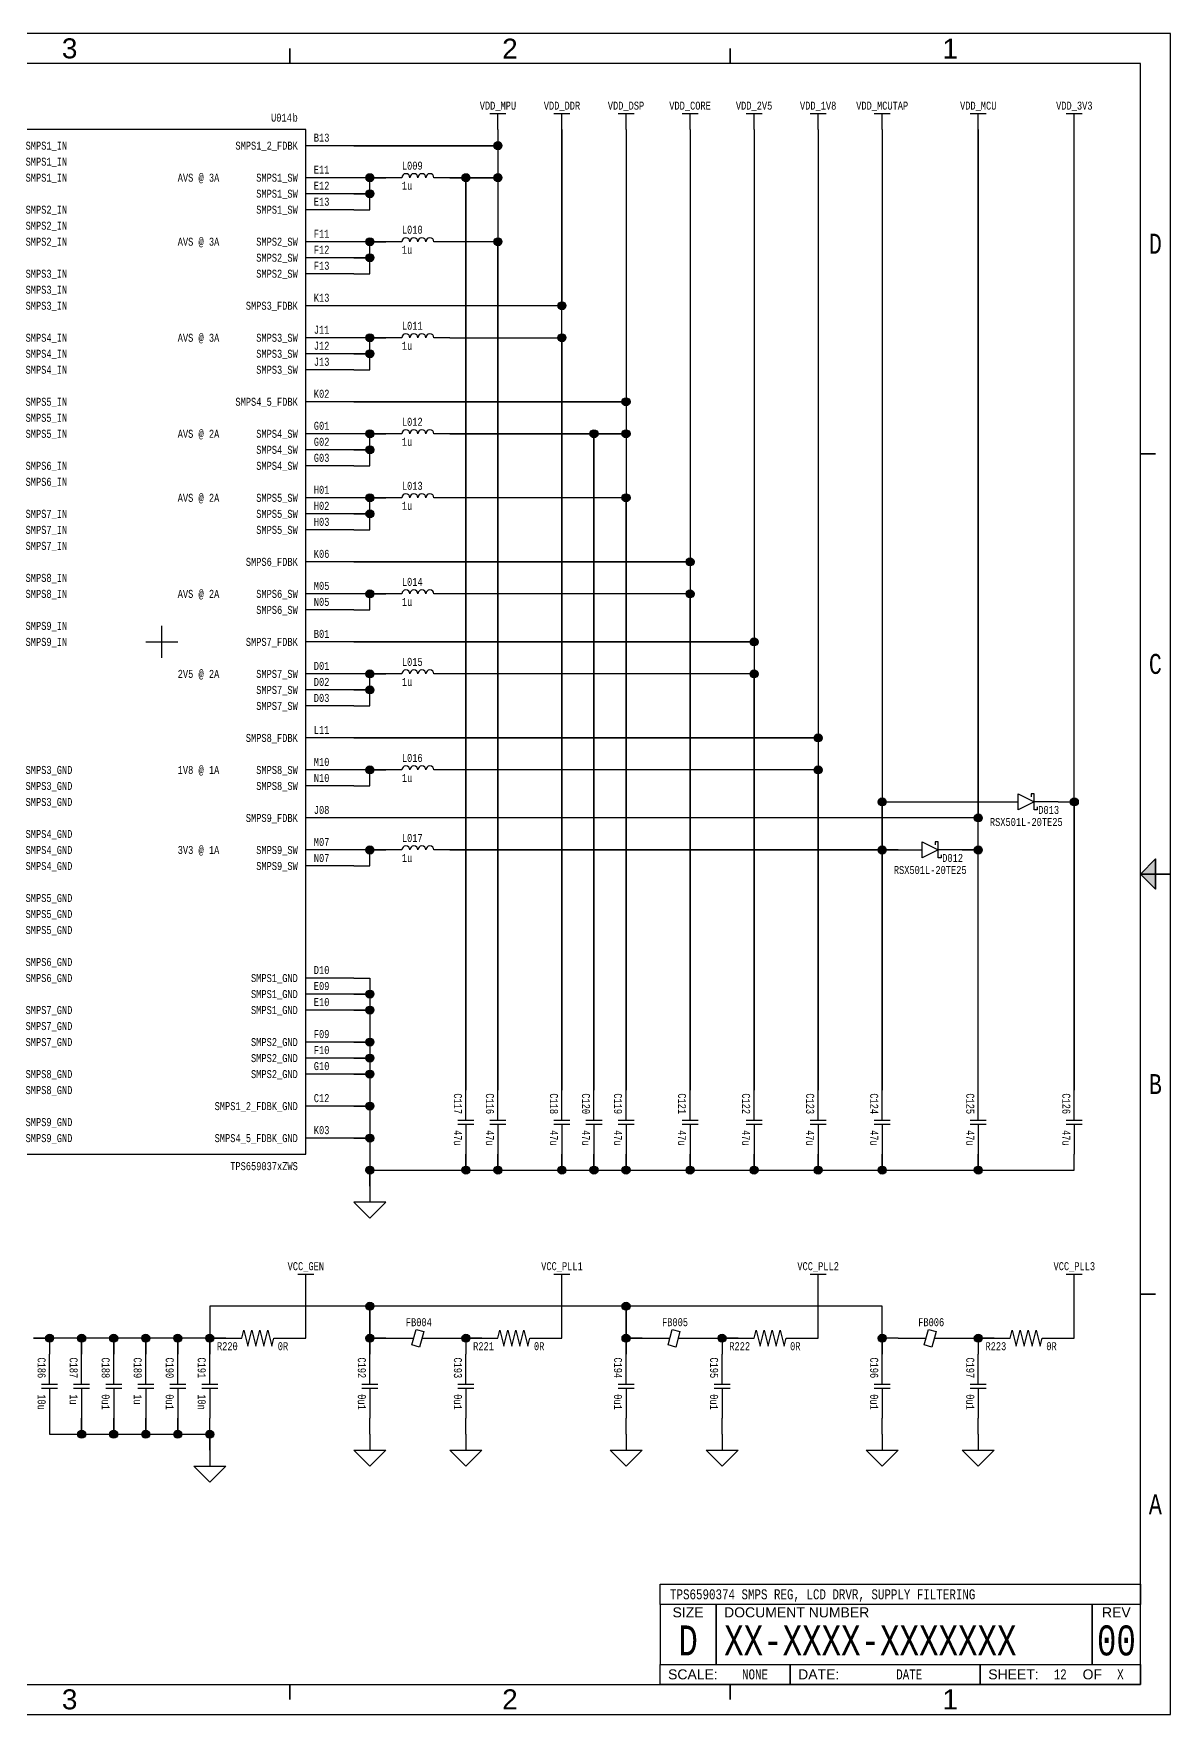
# Paper-space layout '12' of a CAD drawing. Header units: inches. Extents: x 0.2 to 16.8, y 0.2 to 10.8.
# Drawn here: x 9.65 to 16.75, y 0.25 to 10.75 of the extents above; entities that cross this region are included whole.
import ezdxf
from ezdxf.enums import TextEntityAlignment as Align

# ---------------------------------------------------------------- set-up
doc = ezdxf.new("R2010")
doc.units = ezdxf.units.IN
doc.header["$MEASUREMENT"] = 0
for name, color, linetype in [('ANNOTATION', 4, 'Continuous'), ('BORDER', 13, 'Continuous'), ('COMPONENT', 14, 'Continuous'), ('SIGNAL', 84, 'Continuous'), ('TEXT', 252, 'Continuous')]:
    doc.layers.add(name, color=color, linetype=linetype)
doc.styles.add('Monotxt_75', font='monotxt.shx', dxfattribs={"width": 0.75})
doc.styles.get("Standard").update_dxf_attribs({"font": 'arial.ttf'})

# ---------------------------------------------------------------- blocks, each defined once
blk = doc.blocks.new('ANSI B Frame')
at = {"layer": 'BORDER', "lineweight": 35}
h = blk.add_hatch(color=256, dxfattribs=at)
h.dxf.hatch_style = 1
h.paths.add_polyline_path([(16.65625, 5.59375), (16.65625, 5.5), (16.5625, 5.5)])
h.paths.add_polyline_path([(16.5625, 5.5), (16.65625, 5.5), (16.65625, 5.40625)])
at = {"layer": 'BORDER'}
for points in [[(0.25, 0.25), (16.75, 0.25), (16.75, 10.75), (0.25, 10.75)], [(0.4375, 0.4375), (16.5625, 0.4375), (16.5625, 10.5625), (0.4375, 10.5625)], [(13.5625, 1.0625), (16.5625, 1.0625), (16.5625, 0.9375), (13.5625, 0.9375)], [(13.5625, 0.9375), (13.5625, 0.5625), (13.9125, 0.5625), (13.9125, 0.9375), (13.9125, 0.5625), (16.2625, 0.5625), (16.2625, 0.9375), (16.2625, 0.5625), (16.5625, 0.5625), (16.5625, 0.9375)], [(16.5625, 0.4375), (15.5625, 0.4375), (15.5625, 0.5625), (15.5625, 0.4375), (14.375, 0.4375), (14.375, 0.5625), (14.375, 0.4375), (13.5625, 0.4375), (13.5625, 0.5625), (16.5625, 0.5625)]]:
    blk.add_lwpolyline(points, close=True, dxfattribs=at)
at = {"layer": 'BORDER', "lineweight": 35}
for points in [[(11.25, 10.65625), (11.25, 10.5625)], [(14, 10.65625), (14, 10.5625)], [(16.65625, 8.125), (16.5625, 8.125)], [(16.5625, 5.5), (16.75, 5.5)], [(16.65625, 2.875), (16.5625, 2.875)], [(11.25, 0.34375), (11.25, 0.4375)], [(14, 0.34375), (14, 0.4375)]]:
    blk.add_lwpolyline(points, dxfattribs=at)
blk.add_lwpolyline([(16.5625, 5.5), (16.65625, 5.59375), (16.65625, 5.40625)], close=True, dxfattribs=at)
at = {"layer": 'BORDER', "style": 'Monotxt_75', "width": 0.75}
for s, p in [('D', (16.65625, 9.4375)), ('C', (16.65625, 6.8125)), ('B', (16.65625, 4.1875)), ('A', (16.65625, 1.5625))]:
    blk.add_text(s, height=0.125, dxfattribs=at).set_placement(p, align=Align.MIDDLE_CENTER)
at = {"layer": 'BORDER'}
for s, p in [('SIZE', (13.7375, 0.8875)), ('REV', (16.4125, 0.8875)), ('OF', (16.2625, 0.5))]:
    blk.add_text(s, height=0.0625, dxfattribs=at).set_placement(p, align=Align.MIDDLE_CENTER)
for s, p in [('DOCUMENT NUMBER', (13.9625, 0.8875)), ('SCALE:', (13.6125, 0.5)), ('DATE:', (14.425, 0.5)), ('SHEET:', (15.6125, 0.5))]:
    blk.add_text(s, height=0.0625, dxfattribs=at).set_placement(p, align=Align.MIDDLE_LEFT)
at = {"layer": 'BORDER', "flags": 8}
for tag, p in [('ZN6', (1.625, 10.65787)), ('ZN5', (4.375, 10.66009)), ('ZN4', (7.125, 10.65625)), ('ZN3', (9.875, 10.65796)), ('ZN2', (12.625, 10.65574)), ('ZN1', (15.375, 10.65574)), ('ZN6', (1.625, 0.34375)), ('ZN5', (4.375, 0.34375)), ('ZN4', (7.125, 0.34375)), ('ZN3', (9.875, 0.34375)), ('ZN2', (12.625, 0.34375)), ('ZN1', (15.375, 0.34375))]:
    blk.add_attdef(tag, text='', height=0.125, dxfattribs=at).set_placement(p, align=Align.MIDDLE_CENTER)
at = {"layer": 'TEXT', "style": 'Monotxt_75', "width": 0.75, "flags": 8}
for tag, height, p in [('DESRP', 0.0625, (13.625, 1)), ('DWG_NO', 0.1875, (13.9625, 0.7125))]:
    blk.add_attdef(tag, text='', height=height, dxfattribs=at).set_placement(p, align=Align.MIDDLE_LEFT)
for tag, height, p in [('SHTSZ', 0.1875, (13.7375, 0.7125)), ('REV', 0.1875, (16.4125, 0.7125)), ('SCALE', 0.0625, (14.15625, 0.5)), ('REVDATE', 0.0625, (15.11875, 0.5)), ('CURRSHT', 0.0625, (16.0625, 0.5)), ('LASTSHT', 0.0625, (16.4375, 0.5))]:
    blk.add_attdef(tag, text='', height=height, dxfattribs=at).set_placement(p, align=Align.MIDDLE_CENTER)
blk = doc.blocks.new('SUPPLY_BUS')
for points in [[(0, 0), (0.05, 0)], [(0.05, 0.025), (0.05, -0.025)]]:
    blk.add_lwpolyline(points)
blk = doc.blocks.new('FLOAT_GND')
blk.add_lwpolyline([(0, 0), (0, -0.05)])
blk.add_lwpolyline([(-0.05, -0.05), (0.05, -0.05), (0, -0.1)], close=True)
blk = doc.blocks.new('CONNECT')
blk.add_hatch(color=256).paths.add_polyline_path([(0.0125, 0, 1), (-0.0125, 0, 1)])
blk.add_circle((0, 0), 0.0125)
blk = doc.blocks.new('CAP')
for points in [[(0, 0.0125), (0, 0.2)], [(-0.05, 0.0125), (0.05, 0.0125)], [(-0.05, -0.0125), (0.05, -0.0125)], [(0, -0.0125), (0, -0.2)]]:
    blk.add_lwpolyline(points)
at = {"layer": 'TEXT', "style": 'Monotxt_75', "width": 0.75, "flags": 8}
blk.add_attdef('REFID', text='', height=0.05, rotation=270, dxfattribs=at).set_placement((-0.025, 0.05), align=Align.TOP_RIGHT)
blk.add_attdef('VALUE', text='', height=0.05, rotation=270, dxfattribs=at).set_placement((-0.025, -0.05), align=Align.TOP_LEFT)
blk = doc.blocks.new('IND')
blk.add_lwpolyline([(0.2, 0), (0.1, 0, 1), (0.05, 0, 1), (0, 0, 1), (-0.05, 0, 1), (-0.1, 0), (-0.2, 0)], format="xyb")
at = {"layer": 'TEXT', "style": 'Monotxt_75', "width": 0.75, "flags": 8}
blk.add_attdef('REFID', (-0.1, 0.05), '', height=0.05, dxfattribs=at)
blk.add_attdef('VALUE', text='', height=0.05, dxfattribs=at).set_placement((-0.1, -0.025), align=Align.TOP_LEFT)
blk = doc.blocks.new('TPS659037x_B')
blk.add_lwpolyline([(-0.9, 3.2), (-0.9, -3.2), (0.9, -3.2), (0.9, 3.2)], close=True)
for points in [[(-1.2, 3.1), (-0.9, 3.1)], [(1.2, 3.1), (0.9, 3.1)], [(-1.2, 3), (-0.9, 3)], [(-1.2, 2.9), (-0.9, 2.9)], [(1.2, 2.9), (0.9, 2.9)], [(1.2, 2.8), (0.9, 2.8)], [(-1.2, 2.7), (-0.9, 2.7)], [(1.2, 2.7), (0.9, 2.7)], [(-1.2, 2.6), (-0.9, 2.6)], [(-1.2, 2.5), (-0.9, 2.5)], [(1.2, 2.5), (0.9, 2.5)], [(1.2, 2.4), (0.9, 2.4)], [(-1.2, 2.3), (-0.9, 2.3)], [(1.2, 2.3), (0.9, 2.3)], [(-1.2, 2.2), (-0.9, 2.2)], [(1.2, 2.1), (0.9, 2.1)], [(-1.2, 2.1), (-0.9, 2.1)], [(-1.2, 1.9), (-0.9, 1.9)], [(1.2, 1.9), (0.9, 1.9)], [(-1.2, 1.8), (-0.9, 1.8)], [(1.2, 1.8), (0.9, 1.8)], [(-1.2, 1.7), (-0.9, 1.7)], [(1.2, 1.7), (0.9, 1.7)], [(-1.2, 1.5), (-0.9, 1.5)], [(1.2, 1.5), (0.9, 1.5)], [(-1.2, 1.4), (-0.9, 1.4)], [(-1.2, 1.3), (-0.9, 1.3)], [(1.2, 1.3), (0.9, 1.3)], [(1.2, 1.2), (0.9, 1.2)], [(-1.2, 1.1), (-0.9, 1.1)], [(1.2, 1.1), (0.9, 1.1)], [(-1.2, 1), (-0.9, 1)], [(1.2, 0.9), (0.9, 0.9)], [(-1.2, 0.8), (-0.9, 0.8)], [(1.2, 0.8), (0.9, 0.8)], [(-1.2, 0.7), (-0.9, 0.7)], [(1.2, 0.7), (0.9, 0.7)], [(-1.2, 0.6), (-0.9, 0.6)], [(1.2, 0.5), (0.9, 0.5)], [(-1.2, 0.4), (-0.9, 0.4)], [(-1.2, 0.3), (-0.9, 0.3)], [(1.2, 0.3), (0.9, 0.3)], [(1.2, 0.2), (0.9, 0.2)], [(-1.2, 0.1), (-0.9, 0.1)], [(1.2, 0), (0.9, 0)], [(-1.2, 0), (-0.9, 0)], [(1.2, -0.2), (0.9, -0.2)], [(1.2, -0.3), (0.9, -0.3)], [(1.2, -0.4), (0.9, -0.4)], [(1.2, -0.6), (0.9, -0.6)], [(-0.9, -0.8), (-1.2, -0.8)], [(1.2, -0.8), (0.9, -0.8)], [(-0.9, -0.9), (-1.2, -0.9)], [(1.2, -0.9), (0.9, -0.9)], [(-0.9, -1), (-1.2, -1)], [(1.2, -1.1), (0.9, -1.1)], [(-0.9, -1.2), (-1.2, -1.2)], [(-0.9, -1.3), (-1.2, -1.3)], [(1.2, -1.3), (0.9, -1.3)], [(-0.9, -1.4), (-1.2, -1.4)], [(1.2, -1.4), (0.9, -1.4)], [(-0.9, -1.6), (-1.2, -1.6)], [(-0.9, -1.7), (-1.2, -1.7)], [(-0.9, -1.8), (-1.2, -1.8)], [(-0.9, -2), (-1.2, -2)], [(-0.9, -2.1), (-1.2, -2.1)], [(1.2, -2.1), (0.9, -2.1)], [(1.2, -2.2), (0.9, -2.2)], [(-0.9, -2.3), (-1.2, -2.3)], [(1.2, -2.3), (0.9, -2.3)], [(-0.9, -2.4), (-1.2, -2.4)], [(-0.9, -2.5), (-1.2, -2.5)], [(1.2, -2.5), (0.9, -2.5)], [(1.2, -2.6), (0.9, -2.6)], [(-0.9, -2.7), (-1.2, -2.7)], [(1.2, -2.7), (0.9, -2.7)], [(-0.9, -2.8), (-1.2, -2.8)], [(1.2, -2.9), (0.9, -2.9)], [(-0.9, -3), (-1.2, -3)], [(-0.9, -3.1), (-1.2, -3.1)], [(1.2, -3.1), (0.9, -3.1)]]:
    blk.add_lwpolyline(points)
at = {"color": 7}
for points in [[(-0.1, 0), (0, 0), (0, 0.1)], [(0, -0.1), (0, 0), (0.1, 0)]]:
    blk.add_lwpolyline(points, dxfattribs=at)
at = {"layer": 'TEXT', "style": 'Monotxt_75', "width": 0.75}
for s, p in [('b', (0.85, 3.25)), ('H10', (-0.95, -0.775)), ('J09', (-0.95, -0.875)), ('J10', (-0.95, -0.975)), ('F04', (-0.95, -1.175)), ('G04', (-0.95, -1.275)), ('G05', (-0.95, -1.375)), ('H04', (-0.95, -1.575)), ('H05', (-0.95, -1.675)), ('J04', (-0.95, -1.775)), ('L05', (-0.95, -1.975)), ('L06', (-0.95, -2.075)), ('D04', (-0.95, -2.275)), ('D05', (-0.95, -2.375)), ('E04', (-0.95, -2.475)), ('L09', (-0.95, -2.675)), ('L10', (-0.95, -2.775)), ('L07', (-0.95, -2.975)), ('L08', (-0.95, -3.075))]:
    blk.add_text(s, height=0.05, dxfattribs=at).set_placement(p, align=Align.RIGHT)
for s, p in [('B13', (0.95, 3.125)), ('K13', (0.95, 2.125)), ('K02', (0.95, 1.525)), ('K06', (0.95, 0.525)), ('B01', (0.95, 0.025)), ('L11', (0.95, -0.575)), ('J08', (0.95, -1.075)), ('C12', (0.95, -2.875)), ('K03', (0.95, -3.075))]:
    blk.add_text(s, height=0.05, dxfattribs=at).set_placement(p)
for s, p in [('SMPS1_IN', (-0.85, 3.1)), ('SMPS1_IN', (-0.85, 3)), ('SMPS1_IN', (-0.85, 2.9)), ('SMPS2_IN', (-0.85, 2.7)), ('SMPS2_IN', (-0.85, 2.6)), ('SMPS2_IN', (-0.85, 2.5)), ('SMPS3_IN', (-0.85, 2.3)), ('SMPS3_IN', (-0.85, 2.2)), ('SMPS3_IN', (-0.85, 2.1)), ('SMPS4_IN', (-0.85, 1.9)), ('SMPS4_IN', (-0.85, 1.8)), ('SMPS4_IN', (-0.85, 1.7)), ('SMPS5_IN', (-0.85, 1.5)), ('SMPS5_IN', (-0.85, 1.4)), ('SMPS5_IN', (-0.85, 1.3)), ('SMPS6_IN', (-0.85, 1.1)), ('SMPS6_IN', (-0.85, 1)), ('SMPS7_IN', (-0.85, 0.8)), ('SMPS7_IN', (-0.85, 0.7)), ('SMPS7_IN', (-0.85, 0.6)), ('SMPS8_IN', (-0.85, 0.4)), ('SMPS8_IN', (-0.85, 0.3)), ('SMPS9_IN', (-0.85, 0.1)), ('SMPS9_IN', (-0.85, 0)), ('SMPS3_GND', (-0.85, -0.8)), ('SMPS3_GND', (-0.85, -0.9)), ('SMPS3_GND', (-0.85, -1)), ('SMPS4_GND', (-0.85, -1.2)), ('SMPS4_GND', (-0.85, -1.3)), ('SMPS4_GND', (-0.85, -1.4)), ('SMPS5_GND', (-0.85, -1.6)), ('SMPS5_GND', (-0.85, -1.7)), ('SMPS5_GND', (-0.85, -1.8)), ('SMPS6_GND', (-0.85, -2)), ('SMPS6_GND', (-0.85, -2.1)), ('SMPS7_GND', (-0.85, -2.3)), ('SMPS7_GND', (-0.85, -2.4)), ('SMPS7_GND', (-0.85, -2.5)), ('SMPS8_GND', (-0.85, -2.7)), ('SMPS8_GND', (-0.85, -2.8)), ('SMPS9_GND', (-0.85, -3)), ('SMPS9_GND', (-0.85, -3.1))]:
    blk.add_text(s, height=0.05, dxfattribs=at).set_placement(p, align=Align.MIDDLE_LEFT)
for s, p in [('SMPS1_2_FDBK', (0.85, 3.1)), ('SMPS1_SW', (0.85, 2.9)), ('SMPS1_SW', (0.85, 2.8)), ('SMPS1_SW', (0.85, 2.7)), ('SMPS2_SW', (0.85, 2.5)), ('SMPS2_SW', (0.85, 2.4)), ('SMPS2_SW', (0.85, 2.3)), ('SMPS3_FDBK', (0.85, 2.1)), ('SMPS3_SW', (0.85, 1.9)), ('SMPS3_SW', (0.85, 1.8)), ('SMPS3_SW', (0.85, 1.7)), ('SMPS4_5_FDBK', (0.85, 1.5)), ('SMPS4_SW', (0.85, 1.3)), ('SMPS4_SW', (0.85, 1.2)), ('SMPS4_SW', (0.85, 1.1)), ('SMPS5_SW', (0.85, 0.9)), ('SMPS5_SW', (0.85, 0.8)), ('SMPS5_SW', (0.85, 0.7)), ('SMPS6_FDBK', (0.85, 0.5)), ('SMPS6_SW', (0.85, 0.3)), ('SMPS6_SW', (0.85, 0.2)), ('SMPS7_FDBK', (0.85, 0)), ('SMPS7_SW', (0.85, -0.2)), ('SMPS7_SW', (0.85, -0.3)), ('SMPS7_SW', (0.85, -0.4)), ('SMPS8_FDBK', (0.85, -0.6)), ('SMPS8_SW', (0.85, -0.8)), ('SMPS8_SW', (0.85, -0.9)), ('SMPS9_FDBK', (0.85, -1.1)), ('SMPS9_SW', (0.85, -1.3)), ('SMPS9_SW', (0.85, -1.4)), ('SMPS1_GND', (0.85, -2.1)), ('SMPS1_GND', (0.85, -2.2)), ('SMPS1_GND', (0.85, -2.3)), ('SMPS2_GND', (0.85, -2.5)), ('SMPS2_GND', (0.85, -2.6)), ('SMPS2_GND', (0.85, -2.7)), ('SMPS1_2_FDBK_GND', (0.85, -2.9)), ('SMPS4_5_FDBK_GND', (0.85, -3.1))]:
    blk.add_text(s, height=0.05, dxfattribs=at).set_placement(p, align=Align.MIDDLE_RIGHT)
blk.add_text('TPS659037xZWS', height=0.05, dxfattribs=at).set_placement((0.85, -3.25), align=Align.TOP_RIGHT)
at = {"layer": 'TEXT', "char_height": 0.05, "line_spacing_factor": 1.2, "style": 'Monotxt_75'}
for s, insert, width, attachment_point in [('D11\\PD12\\PD13', (-0.95, 3.175), 0.4, 3), ('E11\\PE12\\PE13', (0.95, 2.975), 0.4, 1), ('G11\\PG12\\PG13', (-0.95, 2.775), 0.4, 3), ('F11\\PF12\\PF13', (0.95, 2.575), 0.4, 1), ('H11\\PH12\\PH13', (-0.95, 2.375), 0.4, 3), ('F01\\PF02\\PF03', (-0.95, 1.975), 0.4, 3), ('J11\\PJ12\\PJ13', (0.95, 1.975), 0.4, 1), ('J01\\PJ02\\PJ03', (-0.95, 1.575), 0.4, 3), ('G01\\PG02\\PG03', (0.95, 1.375), 0.4, 1), ('M06\\PN06', (-0.95, 1.175), 0.25, 3), ('H01\\PH02\\PH03', (0.95, 0.975), 0.4, 1), ('E01\\PE02\\PE03', (-0.95, 0.875), 0.4, 3), ('M09\\PN09', (-0.95, 0.475), 0.25, 3), ('M05\\PN05', (0.95, 0.375), 0.25, 1), ('M08\\PN08', (-0.95, 0.175), 0.25, 3), ('D01\\PD02\\PD03', (0.95, -0.125), 0.4, 1), ('M10\\PN10', (0.95, -0.725), 0.25, 1), ('M07\\PN07', (0.95, -1.225), 0.25, 1), ('D10\\PE09\\PE10', (0.95, -2.025), 0.4, 1), ('F09\\PF10\\PG10', (0.95, -2.425), 0.4, 1)]:
    blk.add_mtext(s, dxfattribs=dict(at, insert=insert, width=width, attachment_point=attachment_point))
at = {"layer": 'TEXT', "style": 'Monotxt_75', "width": 0.75, "flags": 8}
blk.add_attdef('REFNO', text='', height=0.05, dxfattribs=at).set_placement((0.813, 3.25), align=Align.RIGHT)
blk = doc.blocks.new('D_SCHOTTKY')
for points in [[(-0.2, 0), (-0.05, 0)], [(0.06875, -0.03125), (0.06875, -0.05), (0.05, -0.05), (0.05, 0.05), (0.03125, 0.05), (0.03125, 0.03125)], [(0.2, 0), (0.05, 0)]]:
    blk.add_lwpolyline(points)
blk.add_lwpolyline([(0.05, 0), (-0.05, -0.05), (-0.05, 0.05)], close=True)
at = {"layer": 'TEXT', "style": 'Monotxt_75', "width": 0.75, "flags": 8}
blk.add_attdef('MFGPN', text='', height=0.05, dxfattribs=at).set_placement((0, -0.1), align=Align.TOP_CENTER)
blk.add_attdef('REFNO', text='', height=0.05, dxfattribs=at).set_placement((0.075, -0.025), align=Align.TOP_LEFT)
blk = doc.blocks.new('FeBead')
for points in [[(-0.2, 0), (-0.026, 0)], [(0.026, 0), (0.2, 0)]]:
    blk.add_lwpolyline(points)
blk.add_lwpolyline([(-0.037, -0.042), (-0.011, 0.055), (0.037, 0.042), (0.011, -0.055)], close=True)
at = {"layer": 'TEXT', "style": 'Monotxt_75', "width": 0.75, "flags": 8}
blk.add_attdef('REFID', (-0.075, 0.075), '', height=0.05, dxfattribs=at)
blk = doc.blocks.new('RES')
blk.add_lwpolyline([(-0.2, 0), (-0.1, 0), (-0.0875, 0.05), (-0.0625, -0.05), (-0.0375, 0.05), (-0.0125, -0.05), (0.0125, 0.05), (0.0375, -0.05), (0.0625, 0.05), (0.0875, -0.05), (0.1, 0), (0.2, 0)])
at = {"layer": 'TEXT', "style": 'Monotxt_75', "width": 0.75, "flags": 8}
blk.add_attdef('REFID', text='', height=0.05, dxfattribs=at).set_placement((-0.125, -0.025), align=Align.TOP_RIGHT)
blk.add_attdef('VALUE', text='', height=0.05, dxfattribs=at).set_placement((0.125, -0.025), align=Align.TOP_LEFT)

psp = doc.layouts.new('12')

# ---------------------------------------------------------------- linework, layer by layer
at = {"layer": 'SIGNAL'}
for points in [[(12.55, 10.15), (12.55, 10.05), (11.65, 10.05), (12.525, 10.05), (12.55, 10.025), (12.55, 9.85), (12.25, 9.85), (12.35, 9.85), (12.35, 4.15), (12.35, 9.825), (12.375, 9.85), (12.525, 9.85), (12.55, 9.825), (12.55, 4.15), (12.55, 9.45), (12.25, 9.45)], [(12.25, 8.85), (12.95, 8.85), (12.95, 4.15), (12.95, 10.15), (12.95, 9.05), (11.65, 9.05)], [(13.35, 10.15), (13.35, 8.45), (11.65, 8.45), (13.325, 8.45), (13.35, 8.425), (13.35, 8.25), (12.25, 8.25), (13.15, 8.25), (13.15, 4.15), (13.15, 8.225), (13.175, 8.25), (13.325, 8.25), (13.35, 8.225), (13.35, 4.15), (13.35, 7.85), (12.25, 7.85)], [(13.75, 10.15), (13.75, 7.45), (11.65, 7.45), (13.725, 7.45), (13.75, 7.425), (13.75, 4.15), (13.75, 7.25), (12.25, 7.25)], [(14.15, 10.15), (14.15, 6.95), (11.65, 6.95), (14.125, 6.95), (14.15, 6.925), (14.15, 4.15), (14.15, 6.75), (12.25, 6.75)], [(14.55, 10.15), (14.55, 6.35), (11.65, 6.35), (14.525, 6.35), (14.55, 6.325), (14.55, 4.15), (14.55, 6.15), (12.25, 6.15)], [(15.55, 4.15), (15.55, 5.65), (15.45, 5.65), (15.525, 5.65), (15.55, 5.675), (15.55, 10.15), (15.55, 5.85), (11.65, 5.85)], [(14.95, 10.15), (14.95, 4.15), (14.95, 5.65), (12.25, 5.65), (15.05, 5.65), (14.975, 5.65), (14.95, 5.675), (14.95, 5.95), (15.65, 5.95)], [(16.05, 5.95), (16.15, 5.95), (16.15, 4.15), (16.15, 10.15)], [(11.65, 9.65), (11.75, 9.65), (11.75, 9.75), (11.65, 9.75), (11.725, 9.75), (11.75, 9.775), (11.75, 9.85), (11.85, 9.85), (11.65, 9.85)], [(11.65, 9.25), (11.75, 9.25), (11.75, 9.35), (11.65, 9.35), (11.725, 9.35), (11.75, 9.375), (11.75, 9.45), (11.85, 9.45), (11.65, 9.45)], [(11.65, 8.65), (11.75, 8.65), (11.75, 8.75), (11.65, 8.75), (11.725, 8.75), (11.75, 8.775), (11.75, 8.85), (11.85, 8.85), (11.65, 8.85)], [(11.65, 8.05), (11.75, 8.05), (11.75, 8.15), (11.65, 8.15), (11.725, 8.15), (11.75, 8.175), (11.75, 8.25), (11.85, 8.25), (11.65, 8.25)], [(11.65, 7.65), (11.75, 7.65), (11.75, 7.75), (11.65, 7.75), (11.725, 7.75), (11.75, 7.775), (11.75, 7.85), (11.85, 7.85), (11.65, 7.85)], [(11.65, 7.15), (11.75, 7.15), (11.75, 7.25), (11.85, 7.25), (11.65, 7.25)], [(11.65, 6.55), (11.75, 6.55), (11.75, 6.65), (11.65, 6.65), (11.725, 6.65), (11.75, 6.675), (11.75, 6.75), (11.85, 6.75), (11.65, 6.75)], [(11.65, 6.05), (11.75, 6.05), (11.75, 6.15), (11.85, 6.15), (11.65, 6.15)], [(11.65, 5.55), (11.75, 5.55), (11.75, 5.65), (11.85, 5.65), (11.65, 5.65)], [(11.65, 4.85), (11.75, 4.85), (11.75, 4.75), (11.65, 4.75), (11.725, 4.75), (11.75, 4.725), (11.75, 4.65), (11.65, 4.65), (11.725, 4.65), (11.75, 4.625), (11.75, 4.45), (11.65, 4.45), (11.725, 4.45), (11.75, 4.425), (11.75, 4.35), (11.65, 4.35), (11.725, 4.35), (11.75, 4.325), (11.75, 4.25), (11.65, 4.25), (11.725, 4.25), (11.75, 4.225), (11.75, 4.05), (11.65, 4.05), (11.725, 4.05), (11.75, 4.025), (11.75, 3.85), (11.65, 3.85), (11.725, 3.85), (11.75, 3.825), (11.75, 3.55), (11.75, 3.65), (12.35, 3.65), (12.35, 3.75), (12.35, 3.675), (12.375, 3.65), (12.55, 3.65), (12.55, 3.75), (12.55, 3.675), (12.575, 3.65), (12.95, 3.65), (12.95, 3.75), (12.95, 3.675), (12.975, 3.65), (13.15, 3.65), (13.15, 3.75), (13.15, 3.675), (13.175, 3.65), (13.35, 3.65), (13.35, 3.75), (13.35, 3.675), (13.375, 3.65), (13.75, 3.65), (13.75, 3.75), (13.75, 3.675), (13.775, 3.65), (14.15, 3.65), (14.15, 3.75), (14.15, 3.675), (14.175, 3.65), (14.55, 3.65), (14.55, 3.75), (14.55, 3.675), (14.575, 3.65), (14.95, 3.65), (14.95, 3.75), (14.95, 3.675), (14.975, 3.65), (15.55, 3.65), (15.55, 3.75), (15.55, 3.675), (15.575, 3.65), (16.15, 3.65), (16.15, 3.75)], [(11.25, 2.6), (11.35, 2.6), (11.35, 2.9)], [(12.85, 2.6), (12.95, 2.6), (12.95, 2.9)], [(14.45, 2.6), (14.55, 2.6), (14.55, 2.9)], [(16.05, 2.6), (16.15, 2.6), (16.15, 2.9)], [(15.05, 2.6), (14.95, 2.6), (14.95, 2.5), (14.95, 2.8), (13.35, 2.8), (13.35, 2.5), (13.35, 2.6), (13.45, 2.6), (13.375, 2.6), (13.35, 2.625), (13.35, 2.775), (13.325, 2.8), (11.75, 2.8), (11.75, 2.5), (11.75, 2.6), (11.85, 2.6), (11.775, 2.6), (11.75, 2.625), (11.75, 2.775), (11.725, 2.8), (10.75, 2.8), (10.75, 2.8), (10.75, 2.5), (10.75, 2.6), (10.85, 2.6), (10.55, 2.6), (10.55, 2.5), (10.55, 2.575), (10.525, 2.6), (10.35, 2.6), (10.35, 2.5), (10.35, 2.575), (10.325, 2.6), (10.15, 2.6), (10.15, 2.5), (10.15, 2.575), (10.125, 2.6), (9.95, 2.6), (9.95, 2.5), (9.95, 2.575), (9.925, 2.6), (9.65, 2.6), (9.75, 2.6), (9.75, 2.5)], [(12.25, 2.6), (12.45, 2.6), (12.35, 2.6), (12.35, 2.5)], [(13.85, 2.6), (14.05, 2.6), (13.95, 2.6), (13.95, 2.5)], [(15.45, 2.6), (15.65, 2.6), (15.55, 2.6), (15.55, 2.5)], [(9.75, 2.1), (9.75, 2), (9.95, 2), (9.95, 2.1), (9.95, 2.025), (9.975, 2), (10.15, 2), (10.15, 2.1), (10.15, 2.025), (10.175, 2), (10.35, 2), (10.35, 2.1), (10.35, 2.025), (10.375, 2), (10.55, 2), (10.55, 2.1), (10.55, 2.025), (10.575, 2), (10.75, 2), (10.75, 1.9), (10.75, 2.1)], [(11.75, 2), (11.75, 2.1)], [(12.35, 2), (12.35, 2.1)], [(13.35, 2), (13.35, 2.1)], [(13.95, 2), (13.95, 2.1)], [(14.95, 2), (14.95, 2.1)], [(15.55, 2), (15.55, 2.1)]]:
    psp.add_lwpolyline(points, dxfattribs=at)

# ---------------------------------------------------------------- block references
ref = psp.add_blockref('ANSI B Frame', (0, 0))
ref.add_attrib('SHTSZ', 'D', dxfattribs={"layer": 'TEXT', "height": 0.188, "style": 'Monotxt_75', "width": 0.75}).set_placement((13.738, 0.712), align=Align.MIDDLE_CENTER)
ref.add_attrib('DWG_NO', 'XX-XXXX-XXXXXXX', dxfattribs={"layer": 'TEXT', "height": 0.1875, "style": 'Monotxt_75', "width": 0.75}).set_placement((13.963, 0.712), align=Align.MIDDLE_LEFT)
ref.add_attrib('REV', '00', dxfattribs={"layer": 'TEXT', "height": 0.1875, "style": 'Monotxt_75', "width": 0.75}).set_placement((16.413, 0.712), align=Align.MIDDLE_CENTER)
ref.add_attrib('SCALE', 'NONE', dxfattribs={"layer": 'TEXT', "height": 0.0625, "style": 'Monotxt_75', "width": 0.75}).set_placement((14.156, 0.5), align=Align.MIDDLE_CENTER)
ref.add_attrib('REVDATE', 'DATE', dxfattribs={"layer": 'TEXT', "height": 0.0625, "style": 'Monotxt_75', "width": 0.75}).set_placement((15.119, 0.5), align=Align.MIDDLE_CENTER)
ref.add_attrib('CURRSHT', '12', dxfattribs={"layer": 'TEXT', "height": 0.0625, "style": 'Monotxt_75', "width": 0.75}).set_placement((16.062, 0.5), align=Align.MIDDLE_CENTER)
ref.add_attrib('LASTSHT', 'X', dxfattribs={"layer": 'TEXT', "height": 0.0625, "style": 'Monotxt_75', "width": 0.75}).set_placement((16.438, 0.5), align=Align.MIDDLE_CENTER)
ref.add_attrib('DESRP', 'TPS6590374 SMPS REG, LCD DRVR, SUPPLY FILTERING', dxfattribs={"layer": 'TEXT', "height": 0.0625, "style": 'Monotxt_75', "width": 0.75}).set_placement((13.625, 1), align=Align.MIDDLE_LEFT)
ref.add_attrib('ZN1', '1', dxfattribs={"layer": 'BORDER', "height": 0.125}).set_placement((15.375, 0.344), align=Align.MIDDLE_CENTER)
ref.add_attrib('ZN1', '1', dxfattribs={"layer": 'BORDER', "height": 0.125}).set_placement((15.375, 10.656), align=Align.MIDDLE_CENTER)
ref.add_attrib('ZN2', '2', dxfattribs={"layer": 'BORDER', "height": 0.125}).set_placement((12.625, 0.344), align=Align.MIDDLE_CENTER)
ref.add_attrib('ZN2', '2', dxfattribs={"layer": 'BORDER', "height": 0.125}).set_placement((12.625, 10.656), align=Align.MIDDLE_CENTER)
ref.add_attrib('ZN3', '3', dxfattribs={"layer": 'BORDER', "height": 0.125}).set_placement((9.875, 0.344), align=Align.MIDDLE_CENTER)
ref.add_attrib('ZN3', '3', dxfattribs={"layer": 'BORDER', "height": 0.125}).set_placement((9.875, 10.658), align=Align.MIDDLE_CENTER)
at = {"layer": 'COMPONENT'}
ref = psp.add_blockref('TPS659037x_B', (10.45, 6.95), dxfattribs=at)
ref.add_attrib('REFNO', 'U014', dxfattribs={"layer": 'TEXT', "height": 0.05, "style": 'Monotxt_75', "width": 0.75}).set_placement((11.263, 10.2), align=Align.RIGHT)
at = {"layer": 'COMPONENT', "xscale": 2, "yscale": 2, "zscale": 2, "rotation": 90}
for p in [(12.55, 10.15), (12.95, 10.15), (13.35, 10.15), (13.75, 10.15), (14.15, 10.15), (14.55, 10.15), (14.95, 10.15), (15.55, 10.15), (16.15, 10.15), (11.35, 2.9), (12.95, 2.9), (14.55, 2.9), (16.15, 2.9)]:
    psp.add_blockref('SUPPLY_BUS', p, dxfattribs=at)
at = {"layer": 'COMPONENT'}
ref = psp.add_blockref('IND', (12.05, 9.85), dxfattribs=at)
ref.add_attrib('REFID', 'L009', (11.95, 9.9), dxfattribs={"layer": 'TEXT', "height": 0.05, "style": 'Monotxt_75', "width": 0.75})
ref.add_attrib('VALUE', '1u', dxfattribs={"layer": 'TEXT', "height": 0.05, "style": 'Monotxt_75', "width": 0.75}).set_placement((11.95, 9.825), align=Align.TOP_LEFT)
ref = psp.add_blockref('IND', (12.05, 9.45), dxfattribs=at)
ref.add_attrib('REFID', 'L010', (11.95, 9.5), dxfattribs={"layer": 'TEXT', "height": 0.05, "style": 'Monotxt_75', "width": 0.75})
ref.add_attrib('VALUE', '1u', dxfattribs={"layer": 'TEXT', "height": 0.05, "style": 'Monotxt_75', "width": 0.75}).set_placement((11.95, 9.425), align=Align.TOP_LEFT)
ref = psp.add_blockref('IND', (12.05, 8.85), dxfattribs=at)
ref.add_attrib('REFID', 'L011', (11.95, 8.9), dxfattribs={"layer": 'TEXT', "height": 0.05, "style": 'Monotxt_75', "width": 0.75})
ref.add_attrib('VALUE', '1u', dxfattribs={"layer": 'TEXT', "height": 0.05, "style": 'Monotxt_75', "width": 0.75}).set_placement((11.95, 8.825), align=Align.TOP_LEFT)
ref = psp.add_blockref('IND', (12.05, 8.25), dxfattribs=at)
ref.add_attrib('REFID', 'L012', (11.95, 8.3), dxfattribs={"layer": 'TEXT', "height": 0.05, "style": 'Monotxt_75', "width": 0.75})
ref.add_attrib('VALUE', '1u', dxfattribs={"layer": 'TEXT', "height": 0.05, "style": 'Monotxt_75', "width": 0.75}).set_placement((11.95, 8.225), align=Align.TOP_LEFT)
ref = psp.add_blockref('IND', (12.05, 7.85), dxfattribs=at)
ref.add_attrib('REFID', 'L013', (11.95, 7.9), dxfattribs={"layer": 'TEXT', "height": 0.05, "style": 'Monotxt_75', "width": 0.75})
ref.add_attrib('VALUE', '1u', dxfattribs={"layer": 'TEXT', "height": 0.05, "style": 'Monotxt_75', "width": 0.75}).set_placement((11.95, 7.825), align=Align.TOP_LEFT)
ref = psp.add_blockref('IND', (12.05, 7.25), dxfattribs=at)
ref.add_attrib('REFID', 'L014', (11.95, 7.3), dxfattribs={"layer": 'TEXT', "height": 0.05, "style": 'Monotxt_75', "width": 0.75})
ref.add_attrib('VALUE', '1u', dxfattribs={"layer": 'TEXT', "height": 0.05, "style": 'Monotxt_75', "width": 0.75}).set_placement((11.95, 7.225), align=Align.TOP_LEFT)
ref = psp.add_blockref('IND', (12.05, 6.75), dxfattribs=at)
ref.add_attrib('REFID', 'L015', (11.95, 6.8), dxfattribs={"layer": 'TEXT', "height": 0.05, "style": 'Monotxt_75', "width": 0.75})
ref.add_attrib('VALUE', '1u', dxfattribs={"layer": 'TEXT', "height": 0.05, "style": 'Monotxt_75', "width": 0.75}).set_placement((11.95, 6.725), align=Align.TOP_LEFT)
ref = psp.add_blockref('IND', (12.05, 6.15), dxfattribs=at)
ref.add_attrib('REFID', 'L016', (11.95, 6.2), dxfattribs={"layer": 'TEXT', "height": 0.05, "style": 'Monotxt_75', "width": 0.75})
ref.add_attrib('VALUE', '1u', dxfattribs={"layer": 'TEXT', "height": 0.05, "style": 'Monotxt_75', "width": 0.75}).set_placement((11.95, 6.125), align=Align.TOP_LEFT)
for name, p, values in [('D_SCHOTTKY', (15.85, 5.95), {'REFNO': 'D013', 'MFGPN': 'RSX501L-20TE25'}), ('D_SCHOTTKY', (15.25, 5.65), {'REFNO': 'D012', 'MFGPN': 'RSX501L-20TE25'}), ('RES', (11.05, 2.6), {'REFID': 'R220', 'VALUE': '0R'}), ('FeBead', (12.05, 2.6), {'REFID': 'FB004'}), ('RES', (12.65, 2.6), {'REFID': 'R221', 'VALUE': '0R'}), ('FeBead', (13.65, 2.6), {'REFID': 'FB005'}), ('RES', (14.25, 2.6), {'REFID': 'R222', 'VALUE': '0R'}), ('FeBead', (15.25, 2.6), {'REFID': 'FB006'}), ('RES', (15.85, 2.6), {'REFID': 'R223', 'VALUE': '0R'})]:
    psp.add_blockref(name, p, dxfattribs=at).add_auto_attribs(values)
ref = psp.add_blockref('IND', (12.05, 5.65), dxfattribs=at)
ref.add_attrib('REFID', 'L017', (11.95, 5.7), dxfattribs={"layer": 'TEXT', "height": 0.05, "style": 'Monotxt_75', "width": 0.75})
ref.add_attrib('VALUE', '1u', dxfattribs={"layer": 'TEXT', "height": 0.05, "style": 'Monotxt_75', "width": 0.75}).set_placement((11.95, 5.625), align=Align.TOP_LEFT)
ref = psp.add_blockref('CAP', (12.35, 3.95), dxfattribs=at)
ref.add_attrib('REFID', 'C117', dxfattribs={"layer": 'TEXT', "height": 0.05, "rotation": 270, "style": 'Monotxt_75', "width": 0.75}).set_placement((12.325, 4), align=Align.TOP_RIGHT)
ref.add_attrib('VALUE', '47u', dxfattribs={"layer": 'TEXT', "height": 0.05, "rotation": 270, "style": 'Monotxt_75', "width": 0.75}).set_placement((12.325, 3.9), align=Align.TOP_LEFT)
ref = psp.add_blockref('CAP', (12.55, 3.95), dxfattribs=at)
ref.add_attrib('REFID', 'C116', dxfattribs={"layer": 'TEXT', "height": 0.05, "rotation": 270, "style": 'Monotxt_75', "width": 0.75}).set_placement((12.525, 4), align=Align.TOP_RIGHT)
ref.add_attrib('VALUE', '47u', dxfattribs={"layer": 'TEXT', "height": 0.05, "rotation": 270, "style": 'Monotxt_75', "width": 0.75}).set_placement((12.525, 3.9), align=Align.TOP_LEFT)
ref = psp.add_blockref('CAP', (12.95, 3.95), dxfattribs=at)
ref.add_attrib('REFID', 'C118', dxfattribs={"layer": 'TEXT', "height": 0.05, "rotation": 270, "style": 'Monotxt_75', "width": 0.75}).set_placement((12.925, 4), align=Align.TOP_RIGHT)
ref.add_attrib('VALUE', '47u', dxfattribs={"layer": 'TEXT', "height": 0.05, "rotation": 270, "style": 'Monotxt_75', "width": 0.75}).set_placement((12.925, 3.9), align=Align.TOP_LEFT)
ref = psp.add_blockref('CAP', (13.15, 3.95), dxfattribs=at)
ref.add_attrib('REFID', 'C120', dxfattribs={"layer": 'TEXT', "height": 0.05, "rotation": 270, "style": 'Monotxt_75', "width": 0.75}).set_placement((13.125, 4), align=Align.TOP_RIGHT)
ref.add_attrib('VALUE', '47u', dxfattribs={"layer": 'TEXT', "height": 0.05, "rotation": 270, "style": 'Monotxt_75', "width": 0.75}).set_placement((13.125, 3.9), align=Align.TOP_LEFT)
ref = psp.add_blockref('CAP', (13.35, 3.95), dxfattribs=at)
ref.add_attrib('REFID', 'C119', dxfattribs={"layer": 'TEXT', "height": 0.05, "rotation": 270, "style": 'Monotxt_75', "width": 0.75}).set_placement((13.325, 4), align=Align.TOP_RIGHT)
ref.add_attrib('VALUE', '47u', dxfattribs={"layer": 'TEXT', "height": 0.05, "rotation": 270, "style": 'Monotxt_75', "width": 0.75}).set_placement((13.325, 3.9), align=Align.TOP_LEFT)
ref = psp.add_blockref('CAP', (13.75, 3.95), dxfattribs=at)
ref.add_attrib('REFID', 'C121', dxfattribs={"layer": 'TEXT', "height": 0.05, "rotation": 270, "style": 'Monotxt_75', "width": 0.75}).set_placement((13.725, 4), align=Align.TOP_RIGHT)
ref.add_attrib('VALUE', '47u', dxfattribs={"layer": 'TEXT', "height": 0.05, "rotation": 270, "style": 'Monotxt_75', "width": 0.75}).set_placement((13.725, 3.9), align=Align.TOP_LEFT)
ref = psp.add_blockref('CAP', (14.15, 3.95), dxfattribs=at)
ref.add_attrib('REFID', 'C122', dxfattribs={"layer": 'TEXT', "height": 0.05, "rotation": 270, "style": 'Monotxt_75', "width": 0.75}).set_placement((14.125, 4), align=Align.TOP_RIGHT)
ref.add_attrib('VALUE', '47u', dxfattribs={"layer": 'TEXT', "height": 0.05, "rotation": 270, "style": 'Monotxt_75', "width": 0.75}).set_placement((14.125, 3.9), align=Align.TOP_LEFT)
ref = psp.add_blockref('CAP', (14.55, 3.95), dxfattribs=at)
ref.add_attrib('REFID', 'C123', dxfattribs={"layer": 'TEXT', "height": 0.05, "rotation": 270, "style": 'Monotxt_75', "width": 0.75}).set_placement((14.525, 4), align=Align.TOP_RIGHT)
ref.add_attrib('VALUE', '47u', dxfattribs={"layer": 'TEXT', "height": 0.05, "rotation": 270, "style": 'Monotxt_75', "width": 0.75}).set_placement((14.525, 3.9), align=Align.TOP_LEFT)
ref = psp.add_blockref('CAP', (14.95, 3.95), dxfattribs=at)
ref.add_attrib('REFID', 'C124', dxfattribs={"layer": 'TEXT', "height": 0.05, "rotation": 270, "style": 'Monotxt_75', "width": 0.75}).set_placement((14.925, 4), align=Align.TOP_RIGHT)
ref.add_attrib('VALUE', '47u', dxfattribs={"layer": 'TEXT', "height": 0.05, "rotation": 270, "style": 'Monotxt_75', "width": 0.75}).set_placement((14.925, 3.9), align=Align.TOP_LEFT)
ref = psp.add_blockref('CAP', (15.55, 3.95), dxfattribs=at)
ref.add_attrib('REFID', 'C125', dxfattribs={"layer": 'TEXT', "height": 0.05, "rotation": 270, "style": 'Monotxt_75', "width": 0.75}).set_placement((15.525, 4), align=Align.TOP_RIGHT)
ref.add_attrib('VALUE', '47u', dxfattribs={"layer": 'TEXT', "height": 0.05, "rotation": 270, "style": 'Monotxt_75', "width": 0.75}).set_placement((15.525, 3.9), align=Align.TOP_LEFT)
ref = psp.add_blockref('CAP', (16.15, 3.95), dxfattribs=at)
ref.add_attrib('REFID', 'C126', dxfattribs={"layer": 'TEXT', "height": 0.05, "rotation": 270, "style": 'Monotxt_75', "width": 0.75}).set_placement((16.125, 4), align=Align.TOP_RIGHT)
ref.add_attrib('VALUE', '47u', dxfattribs={"layer": 'TEXT', "height": 0.05, "rotation": 270, "style": 'Monotxt_75', "width": 0.75}).set_placement((16.125, 3.9), align=Align.TOP_LEFT)
at = {"layer": 'COMPONENT', "yscale": 2, "zscale": 2}
for p, xscale in [((11.75, 3.55), -2), ((11.75, 2), 2), ((12.35, 2), 2), ((13.35, 2), 2), ((13.95, 2), 2), ((14.95, 2), 2), ((15.55, 2), 2), ((10.75, 1.9), 2)]:
    psp.add_blockref('FLOAT_GND', p, dxfattribs=dict(at, xscale=xscale))
at = {"layer": 'COMPONENT'}
ref = psp.add_blockref('CAP', (9.75, 2.3), dxfattribs=at)
ref.add_attrib('REFID', 'C186', dxfattribs={"layer": 'TEXT', "height": 0.05, "rotation": 270, "style": 'Monotxt_75', "width": 0.75}).set_placement((9.725, 2.35), align=Align.TOP_RIGHT)
ref.add_attrib('VALUE', '10u', dxfattribs={"layer": 'TEXT', "height": 0.05, "rotation": 270, "style": 'Monotxt_75', "width": 0.75}).set_placement((9.725, 2.25), align=Align.TOP_LEFT)
ref = psp.add_blockref('CAP', (9.95, 2.3), dxfattribs=at)
ref.add_attrib('REFID', 'C187', dxfattribs={"layer": 'TEXT', "height": 0.05, "rotation": 270, "style": 'Monotxt_75', "width": 0.75}).set_placement((9.925, 2.35), align=Align.TOP_RIGHT)
ref.add_attrib('VALUE', '1u', dxfattribs={"layer": 'TEXT', "height": 0.05, "rotation": 270, "style": 'Monotxt_75', "width": 0.75}).set_placement((9.925, 2.25), align=Align.TOP_LEFT)
ref = psp.add_blockref('CAP', (10.15, 2.3), dxfattribs=at)
ref.add_attrib('REFID', 'C188', dxfattribs={"layer": 'TEXT', "height": 0.05, "rotation": 270, "style": 'Monotxt_75', "width": 0.75}).set_placement((10.125, 2.35), align=Align.TOP_RIGHT)
ref.add_attrib('VALUE', '0u1', dxfattribs={"layer": 'TEXT', "height": 0.05, "rotation": 270, "style": 'Monotxt_75', "width": 0.75}).set_placement((10.125, 2.25), align=Align.TOP_LEFT)
ref = psp.add_blockref('CAP', (10.35, 2.3), dxfattribs=at)
ref.add_attrib('REFID', 'C189', dxfattribs={"layer": 'TEXT', "height": 0.05, "rotation": 270, "style": 'Monotxt_75', "width": 0.75}).set_placement((10.325, 2.35), align=Align.TOP_RIGHT)
ref.add_attrib('VALUE', '1u', dxfattribs={"layer": 'TEXT', "height": 0.05, "rotation": 270, "style": 'Monotxt_75', "width": 0.75}).set_placement((10.325, 2.25), align=Align.TOP_LEFT)
ref = psp.add_blockref('CAP', (10.55, 2.3), dxfattribs=at)
ref.add_attrib('REFID', 'C190', dxfattribs={"layer": 'TEXT', "height": 0.05, "rotation": 270, "style": 'Monotxt_75', "width": 0.75}).set_placement((10.525, 2.35), align=Align.TOP_RIGHT)
ref.add_attrib('VALUE', '0u1', dxfattribs={"layer": 'TEXT', "height": 0.05, "rotation": 270, "style": 'Monotxt_75', "width": 0.75}).set_placement((10.525, 2.25), align=Align.TOP_LEFT)
ref = psp.add_blockref('CAP', (10.75, 2.3), dxfattribs=at)
ref.add_attrib('REFID', 'C191', dxfattribs={"layer": 'TEXT', "height": 0.05, "rotation": 270, "style": 'Monotxt_75', "width": 0.75}).set_placement((10.725, 2.35), align=Align.TOP_RIGHT)
ref.add_attrib('VALUE', '10n', dxfattribs={"layer": 'TEXT', "height": 0.05, "rotation": 270, "style": 'Monotxt_75', "width": 0.75}).set_placement((10.725, 2.25), align=Align.TOP_LEFT)
ref = psp.add_blockref('CAP', (11.75, 2.3), dxfattribs=at)
ref.add_attrib('REFID', 'C192', dxfattribs={"layer": 'TEXT', "height": 0.05, "rotation": 270, "style": 'Monotxt_75', "width": 0.75}).set_placement((11.725, 2.35), align=Align.TOP_RIGHT)
ref.add_attrib('VALUE', '0u1', dxfattribs={"layer": 'TEXT', "height": 0.05, "rotation": 270, "style": 'Monotxt_75', "width": 0.75}).set_placement((11.725, 2.25), align=Align.TOP_LEFT)
ref = psp.add_blockref('CAP', (12.35, 2.3), dxfattribs=at)
ref.add_attrib('REFID', 'C193', dxfattribs={"layer": 'TEXT', "height": 0.05, "rotation": 270, "style": 'Monotxt_75', "width": 0.75}).set_placement((12.325, 2.35), align=Align.TOP_RIGHT)
ref.add_attrib('VALUE', '0u1', dxfattribs={"layer": 'TEXT', "height": 0.05, "rotation": 270, "style": 'Monotxt_75', "width": 0.75}).set_placement((12.325, 2.25), align=Align.TOP_LEFT)
ref = psp.add_blockref('CAP', (13.35, 2.3), dxfattribs=at)
ref.add_attrib('REFID', 'C194', dxfattribs={"layer": 'TEXT', "height": 0.05, "rotation": 270, "style": 'Monotxt_75', "width": 0.75}).set_placement((13.325, 2.35), align=Align.TOP_RIGHT)
ref.add_attrib('VALUE', '0u1', dxfattribs={"layer": 'TEXT', "height": 0.05, "rotation": 270, "style": 'Monotxt_75', "width": 0.75}).set_placement((13.325, 2.25), align=Align.TOP_LEFT)
ref = psp.add_blockref('CAP', (13.95, 2.3), dxfattribs=at)
ref.add_attrib('REFID', 'C195', dxfattribs={"layer": 'TEXT', "height": 0.05, "rotation": 270, "style": 'Monotxt_75', "width": 0.75}).set_placement((13.925, 2.35), align=Align.TOP_RIGHT)
ref.add_attrib('VALUE', '0u1', dxfattribs={"layer": 'TEXT', "height": 0.05, "rotation": 270, "style": 'Monotxt_75', "width": 0.75}).set_placement((13.925, 2.25), align=Align.TOP_LEFT)
ref = psp.add_blockref('CAP', (14.95, 2.3), dxfattribs=at)
ref.add_attrib('REFID', 'C196', dxfattribs={"layer": 'TEXT', "height": 0.05, "rotation": 270, "style": 'Monotxt_75', "width": 0.75}).set_placement((14.925, 2.35), align=Align.TOP_RIGHT)
ref.add_attrib('VALUE', '0u1', dxfattribs={"layer": 'TEXT', "height": 0.05, "rotation": 270, "style": 'Monotxt_75', "width": 0.75}).set_placement((14.925, 2.25), align=Align.TOP_LEFT)
ref = psp.add_blockref('CAP', (15.55, 2.3), dxfattribs=at)
ref.add_attrib('REFID', 'C197', dxfattribs={"layer": 'TEXT', "height": 0.05, "rotation": 270, "style": 'Monotxt_75', "width": 0.75}).set_placement((15.525, 2.35), align=Align.TOP_RIGHT)
ref.add_attrib('VALUE', '0u1', dxfattribs={"layer": 'TEXT', "height": 0.05, "rotation": 270, "style": 'Monotxt_75', "width": 0.75}).set_placement((15.525, 2.25), align=Align.TOP_LEFT)
at = {"layer": 'SIGNAL', "xscale": 2, "yscale": 2, "zscale": 2}
for p in [(12.55, 10.05), (11.75, 9.85), (12.35, 9.85), (12.55, 9.85), (11.75, 9.75), (11.75, 9.45), (12.55, 9.45), (11.75, 9.35), (12.95, 9.05), (11.75, 8.85), (12.95, 8.85), (11.75, 8.75), (13.35, 8.45), (11.75, 8.25), (13.15, 8.25), (13.35, 8.25), (11.75, 8.15), (11.75, 7.85), (13.35, 7.85), (11.75, 7.75), (13.75, 7.45), (11.75, 7.25), (13.75, 7.25), (14.15, 6.95), (11.75, 6.75), (14.15, 6.75), (11.75, 6.65), (14.55, 6.35), (11.75, 6.15), (14.55, 6.15), (14.95, 5.95), (16.15, 5.95), (15.55, 5.85), (11.75, 5.65), (14.95, 5.65), (15.55, 5.65), (11.75, 4.75), (11.75, 4.65), (11.75, 4.45), (11.75, 4.35), (11.75, 4.25), (11.75, 4.05), (11.75, 3.85), (11.75, 3.65), (14.55, 3.65), (12.35, 3.65), (12.55, 3.65), (12.95, 3.65), (13.15, 3.65), (13.35, 3.65), (13.75, 3.65), (14.15, 3.65), (14.95, 3.65), (15.55, 3.65), (11.75, 2.8), (13.35, 2.8), (9.75, 2.6), (9.95, 2.6), (10.15, 2.6), (10.35, 2.6), (10.55, 2.6), (10.75, 2.6), (11.75, 2.6), (12.35, 2.6), (13.35, 2.6), (13.95, 2.6), (14.95, 2.6), (15.55, 2.6), (9.95, 2), (10.15, 2), (10.35, 2), (10.55, 2), (10.75, 2)]:
    psp.add_blockref('CONNECT', p, dxfattribs=at)

# ---------------------------------------------------------------- texts
at = {"layer": 'ANNOTATION', "style": 'Monotxt_75', "width": 0.75}
for s, p in [('AVS @ 3A', (10.55, 9.825)), ('AVS @ 3A', (10.55, 9.425)), ('AVS @ 3A', (10.55, 8.825)), ('AVS @ 2A', (10.55, 8.225)), ('AVS @ 2A', (10.55, 7.825)), ('AVS @ 2A', (10.55, 7.225)), ('2V5 @ 2A', (10.55, 6.725)), ('1V8 @ 1A', (10.55, 6.125)), ('3V3 @ 1A', (10.55, 5.625))]:
    psp.add_text(s, height=0.05, dxfattribs=at).set_placement(p)
at = {"layer": 'TEXT', "style": 'Monotxt_75', "width": 0.75}
for s, p in [('VDD_MPU', (12.55, 10.275)), ('VDD_DDR', (12.95, 10.275)), ('VDD_DSP', (13.35, 10.275)), ('VDD_CORE', (13.75, 10.275)), ('VDD_2V5', (14.15, 10.275)), ('VDD_1V8', (14.55, 10.275)), ('VDD_MCUTAP', (14.95, 10.275)), ('VDD_MCU', (15.55, 10.275)), ('VDD_3V3', (16.15, 10.275)), ('VCC_GEN', (11.35, 3.025)), ('VCC_PLL1', (12.95, 3.025)), ('VCC_PLL2', (14.55, 3.025)), ('VCC_PLL3', (16.15, 3.025))]:
    psp.add_text(s, height=0.05, dxfattribs=at).set_placement(p, align=Align.CENTER)

doc.saveas('drawing.dxf')
